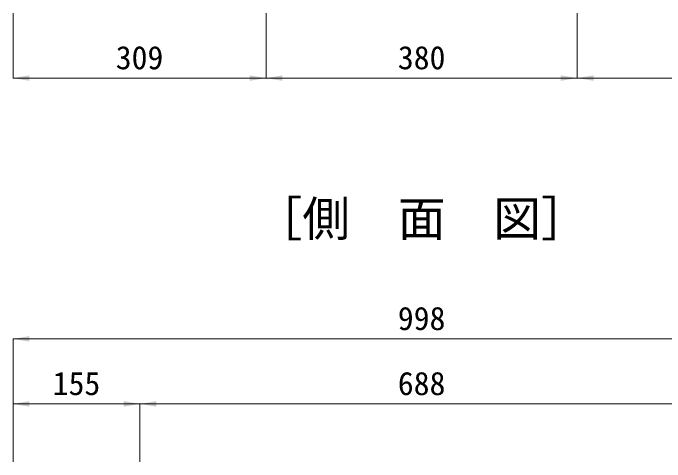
# Model space of a CAD drawing. Units: millimetres at full size. Extents: x 5964 to 125098, y -10801 to 28073.
# Drawn here: x 99713 to 100509, y -4207 to -3658 of the extents above; entities that cross this region are included whole.
import ezdxf
from ezdxf.enums import TextEntityAlignment as Align

# ---------------------------------------------------------------- set-up
doc = ezdxf.new("R2010")
doc.units = ezdxf.units.MM
doc.header["$LTSCALE"] = 19
doc.layers.add('0_2', color=7, linetype='Continuous', lineweight=20)
doc.layers.add('寸法線', color=7, linetype='Continuous', lineweight=9)
doc.styles.add('ＭＳ ゴシック', font='')
doc.styles.get('ＭＳ ゴシック').set_extended_font_data('MS Gothic')

# ---------------------------------------------------------------- blocks, each defined once
blk = doc.blocks.new('filled_arrow')
at = {"color": 0, "linetype": 'Continuous', "lineweight": -2}
blk.add_solid([(7.5, 1.25), (0, 0), (7.5, -1.25)], dxfattribs=at)

msp = doc.modelspace()

# ---------------------------------------------------------------- linework, layer by layer
at = {"layer": '寸法線'}
for p, q in [((99713, -3658.33), (99713, -3737.86)), ((100022.01, -3658.33), (100022.01, -3737.86)), ((100022.01, -3658.33), (100022.01, -3737.86)), ((100402.01, -3658.33), (100402.01, -3737.86)), ((100402.01, -3658.33), (100402.01, -3737.86)), ((99713, -3737.86), (100022.01, -3737.86)), ((100022.01, -3737.86), (100402.01, -3737.86)), ((100402.01, -3737.86), (100711.01, -3737.86)), ((99713, -4056.59), (100711, -4056.59)), ((99713, -4207.05), (99713, -4056.59)), ((99713, -4136.08), (99868, -4136.08)), ((99713, -4207.05), (99713, -4136.08)), ((99868, -4207.05), (99868, -4136.08)), ((99868, -4136.08), (100556, -4136.08)), ((99868, -4207.05), (99868, -4136.08))]:
    msp.add_line(p, q, dxfattribs=at)

# ---------------------------------------------------------------- block references
at = {"layer": '寸法線', "xscale": 2.67, "yscale": 2.67}
for p in [(99713, -3737.86), (100022.01, -3737.86), (100402.01, -3737.86), (99713, -4056.59), (99713, -4136.08), (99868, -4136.08)]:
    msp.add_blockref('filled_arrow', p, dxfattribs=at)
at = {"layer": '寸法線', "xscale": 2.67, "yscale": 2.67, "rotation": 180}
for p in [(100022.01, -3737.86), (100402.01, -3737.86), (99868, -4136.08)]:
    msp.add_blockref('filled_arrow', p, dxfattribs=at)

# ---------------------------------------------------------------- texts
at = {"layer": '0_2', "style": 'ＭＳ ゴシック'}
msp.add_text('［側\u3000面\u3000図］', height=42.72, dxfattribs=at).set_placement((100212.01, -3888.33), align=Align.TOP_CENTER)
at = {"layer": '寸法線', "style": 'ＭＳ ゴシック'}
for s, p in [('309', (99867.51, -3712.86)), ('380', (100212.01, -3712.86)), ('998', (100212, -4031.59)), ('155', (99790.5, -4111.08)), ('688', (100212, -4111.08))]:
    msp.add_text(s, height=28.48, dxfattribs=at).set_placement(p, align=Align.MIDDLE_CENTER)

doc.saveas('drawing.dxf')
